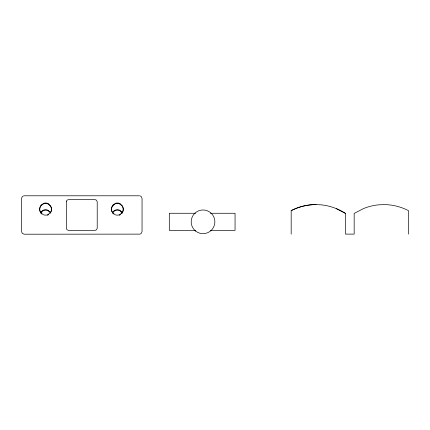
<?xml version="1.0" encoding="UTF-8"?>
<svg xmlns="http://www.w3.org/2000/svg" width="430" height="430" viewBox="0 0 430 430"><rect width="100%" height="100%" fill="white"/><g stroke="black" fill="none" stroke-linecap="round" stroke-linejoin="round"><path stroke-width="0.64" d="M40.63 212.63L42.366 210.716L43.742 210.028A5.687 5.687 0 0 1 48.219 210.372L50.487 212.463M40.63 213.06L42.366 211.151L43.742 210.458A5.687 5.687 0 0 1 48.219 210.802L50.487 212.893M50.251 213.113L50.826 212.237A6.267 6.267 0 0 0 51.154 207.599L50.487 206.174L48.219 204.083M112.423 212.63L114.154 210.716L115.536 210.028A5.687 5.687 0 0 1 120.013 210.372L122.281 212.463M112.423 213.06L114.154 211.151L115.536 210.458A5.687 5.687 0 0 1 120.013 210.802L122.281 212.893M121.755 213.549L122.614 212.237A6.267 6.267 0 0 0 122.942 207.599L122.281 206.174L120.013 204.083M47.424 215.274L48.805 214.586M119.218 215.274L120.594 214.586M23.559 195.87L22.306 196.591L21.5 198.466L21.5 231.528L22.306 233.404L24.182 234.21L139.992 234.13L141.244 233.404L142.05 231.528L142.05 198.466L141.244 196.591L139.992 195.87M24.145 195.79L139.406 195.79M195.634 213.269L169.307 213.269L169.307 230.373L195.634 230.373M210.404 213.269L235.054 213.269L235.054 230.373L210.404 230.373M291.175 234.113L291.175 210.646A66.225 59.233 90 0 1 316.071 204.589L321.205 204.847A66.225 59.233 90 0 1 345.505 213.43L345.505 234.113L354.169 234.113L354.169 213.43L363.468 208.588A66.225 59.233 -90 0 1 378.47 204.847L383.598 204.589A66.225 59.233 90 0 1 408.5 210.646L408.5 234.113M336.201 208.588L345.505 213.43M113.472 214.043L111.805 211.415A6.267 6.267 0 0 1 111.569 210.383M41.678 214.043L40.011 211.415A6.267 6.267 0 0 1 39.78 210.383M291.175 210.646A66.225 59.233 -90 0 1 316.071 204.589M48.219 204.083A5.687 5.687 0 0 0 43.742 203.739L41.205 205.465L40.345 206.776A6.267 6.267 0 0 0 39.727 209.856M111.52 209.856A6.267 6.267 0 0 1 112.133 206.776L114.154 204.433L115.536 203.739A5.687 5.687 0 0 1 120.013 204.083M66.413 201.224L66.338 228.19L66.994 229.776L68.585 230.437L94.966 230.437L96.556 229.776L97.212 228.19L97.212 201.804L96.556 200.219L94.966 199.558L68.585 199.558L66.994 200.219L66.413 201.224M41.205 205.035L40.345 206.346A6.267 6.267 0 0 0 40.017 210.979L40.678 212.409L42.946 214.5A5.687 5.687 0 0 0 47.424 214.844L49.961 213.113L50.826 211.807A6.267 6.267 0 0 0 51.154 207.169L50.487 205.744L48.219 203.648A5.687 5.687 0 0 0 43.742 203.309L41.205 205.035M112.999 205.035L112.133 206.346A6.267 6.267 0 0 0 111.805 210.979L112.472 212.409L114.74 214.5A5.687 5.687 0 0 0 119.218 214.844L121.755 213.113L122.614 211.807A6.267 6.267 0 0 0 122.942 207.169L122.281 205.744L120.013 203.648A5.687 5.687 0 0 0 115.536 203.309L112.999 205.035M195.677 231.098A11.836 11.836 0 0 0 214.742 223.552A11.836 11.836 0 0 0 198.671 210.813A11.836 11.836 0 0 0 195.677 231.098"/></g></svg>
